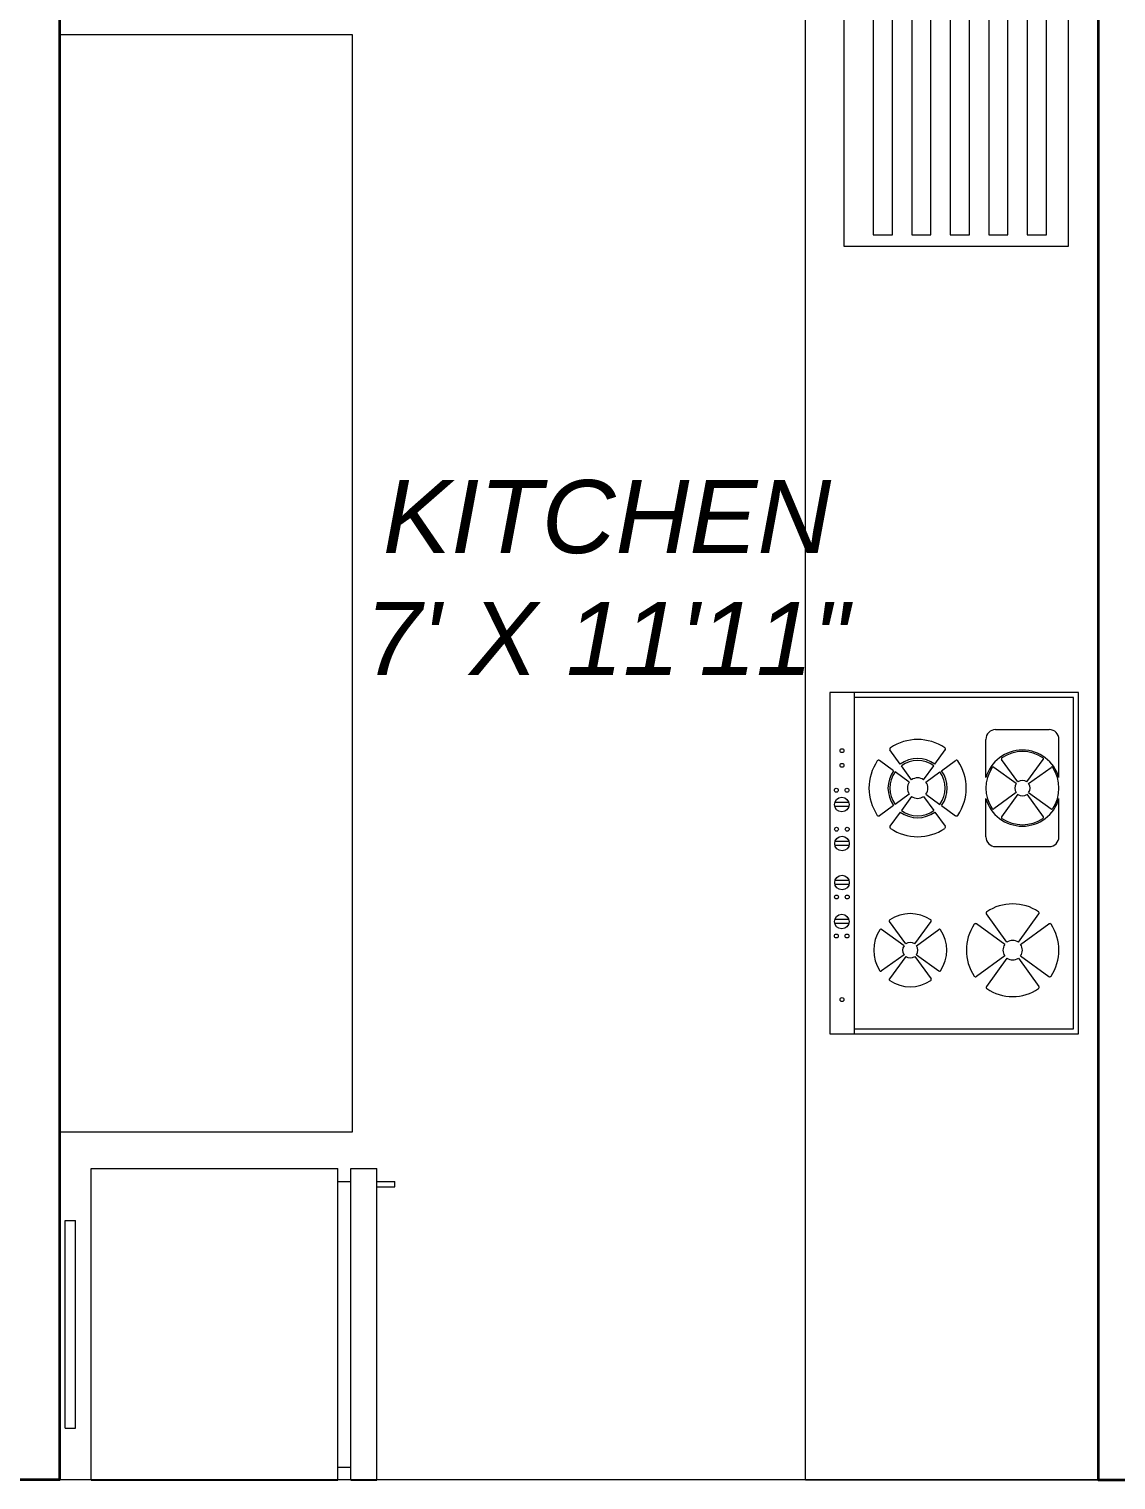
# Model space of a CAD drawing. Header units: millimetres. Extents: x 0 to 125073, y 0 to 71249.
# Drawn here: x 78022 to 80251, y 54434 to 57410 of the extents above; entities that cross this region are included whole.
import ezdxf
from ezdxf.lldxf.tags import DXFTag

# ---------------------------------------------------------------- set-up
doc = ezdxf.new("R2010")
doc.units = ezdxf.units.MM
doc.linetypes.add('DASH', pattern=[1, 0.5, -0.5])
for name, color, linetype, lineweight in [('DA_DOTTED LINES', 8, 'DASH', 5), ('DA_TEXT IN SQ.FT', 193, 'Continuous', 9), ('DA_WALL', 7, 'Continuous', 35)]:
    doc.layers.add(name, color=color, linetype=linetype, lineweight=lineweight)
doc.layers.add('DA_FURNITURE', color=7, linetype='Continuous', lineweight=5, true_color=0x666666)
doc.styles.get("Standard").update_dxf_attribs({"font": 'arial.ttf'})
tags = doc.linetypes.add('( Hidden )', pattern=[0.375, 0.25, -0.125]).pattern_tags.tags
tags[6:7] = [DXFTag(74, 4), DXFTag(75, 0), DXFTag(340, '0'), DXFTag(46, 1.0), DXFTag(50, 0.0), DXFTag(44, 0.0), DXFTag(45, 0.0)]
tags[4:5] = [DXFTag(74, 4), DXFTag(75, 0), DXFTag(340, '0'), DXFTag(46, 1.0), DXFTag(50, 0.0), DXFTag(44, 0.0), DXFTag(45, 0.0)]

# ---------------------------------------------------------------- blocks, each defined once
blk = doc.blocks.new('t5r7ui68')
at = {"layer": 'DA_FURNITURE'}
for p, q in [((3503.2333, 922.1039), (3502.1892, 922.1039)), ((3502.1892, 922.1039), (3502.1892, 921.6432)), ((3503.2333, 921.6432), (3503.2333, 922.1039)), ((3502.6164, 922.0889), (3502.2341, 922.0889)), ((3502.2042, 922.059), (3502.2042, 921.6882)), ((3502.2732, 922.0598), (3502.5773, 922.0598)), ((3502.6463, 921.6882), (3502.6463, 922.059)), ((3502.2282, 921.734), (3502.2282, 922.0149)), ((3502.6223, 922.0149), (3502.6223, 921.734)), ((3502.5773, 921.689), (3502.2732, 921.689)), ((3502.2341, 921.6582), (3502.6164, 921.6582)), ((3502.1892, 921.6432), (3503.2333, 921.6432))]:
    blk.add_line(p, q, dxfattribs=at)
at = {"layer": 'DA_FURNITURE', "ltscale": 2}
for points in [[(3502.4076, 921.9732), (3502.4076, 922.1039), (3502.4429, 922.1039), (3502.4429, 921.9732)], [(3502.4429, 921.9503), (3502.4429, 921.9689), (3502.4076, 921.9689), (3502.4076, 921.9503)]]:
    blk.add_lwpolyline(points, close=True, dxfattribs=at)
at = {"layer": 'DA_FURNITURE'}
for points in [[(3503.2099, 922.0191), (3503.2099, 922.0586), (3502.6789, 922.0586), (3502.6789, 922.0191)], [(3503.2099, 921.9401), (3503.2099, 921.9796), (3502.6789, 921.9796), (3502.6789, 921.9401)], [(3503.2099, 921.8611), (3503.2099, 921.9006), (3502.6789, 921.9006), (3502.6789, 921.8611)], [(3503.2099, 921.7822), (3503.2099, 921.8216), (3502.6789, 921.8216), (3502.6789, 921.7822)], [(3503.2099, 921.7032), (3503.2099, 921.7427), (3502.6789, 921.7427), (3502.6789, 921.7032)]]:
    blk.add_lwpolyline(points, close=True, dxfattribs=at)
for radius in [0.0405, 0.0315]:
    blk.add_circle((3502.4253, 921.8744), radius, dxfattribs=at)
for centre, radius, start, end in [((3502.2341, 922.059), 0.03, 90, 180), ((3502.6164, 922.059), 0.03, 0, 90), ((3502.2732, 922.0149), 0.045, 90, 180), ((3502.5773, 922.0149), 0.045, 0, 90), ((3502.2732, 921.734), 0.045, 180, 270), ((3502.5773, 921.734), 0.045, 270, 0), ((3502.2341, 921.6882), 0.03, 180, 270), ((3502.6164, 921.6882), 0.03, 270, 0)]:
    blk.add_arc(centre, radius, start, end, dxfattribs=at)
blk = doc.blocks.new('A$C0DCE325F')
at = {"layer": 'DA_FURNITURE'}
for p, q in [((0.0762, 0.34), (0.0762, 0.45)), ((0.1747, 0.47), (0.0962, 0.47)), ((0.1869, 0.4078), (0.1536, 0.4538)), ((0.2054, 0.4078), (0.2388, 0.4538)), ((0.2962, 0.47), (0.2176, 0.47)), ((0.3162, 0.34), (0.3162, 0.45)), ((0.517, 0.3912), (0.4747, 0.4494)), ((0.5405, 0.3912), (0.5827, 0.4494)), ((0.1834, 0.4043), (0.1374, 0.4376)), ((0.2089, 0.4043), (0.2549, 0.4376)), ((0.5125, 0.3867), (0.4543, 0.429)), ((0.5449, 0.3867), (0.6032, 0.429)), ((0.1834, 0.3857), (0.1374, 0.3524)), ((0.1869, 0.3822), (0.1536, 0.3362)), ((0.2054, 0.3822), (0.2388, 0.3362)), ((0.2089, 0.3857), (0.2549, 0.3524)), ((0.5125, 0.3633), (0.4543, 0.321)), ((0.517, 0.3588), (0.4747, 0.3006)), ((0.5405, 0.3588), (0.5827, 0.3006)), ((0.5449, 0.3633), (0.6032, 0.321)), ((0.1747, 0.32), (0.0962, 0.32)), ((0.2962, 0.32), (0.2176, 0.32)), ((0.1605, 0.2292), (0.1395, 0.2581)), ((0.2318, 0.2292), (0.2528, 0.2581)), ((0.147, 0.2157), (0.118, 0.2366)), ((0.1792, 0.1923), (0.1502, 0.2133)), ((0.1838, 0.197), (0.1629, 0.2259)), ((0.2085, 0.197), (0.2295, 0.2259)), ((0.2132, 0.1923), (0.2421, 0.2133)), ((0.2453, 0.2157), (0.2743, 0.2366)), ((0.5194, 0.1778), (0.4861, 0.2238)), ((0.538, 0.1778), (0.5713, 0.2238)), ((0.5159, 0.1743), (0.4699, 0.2076)), ((0.5415, 0.1743), (0.5875, 0.2076)), ((0.1792, 0.1677), (0.1502, 0.1467)), ((0.1838, 0.163), (0.1629, 0.1341)), ((0.2085, 0.163), (0.2295, 0.1341)), ((0.2132, 0.1677), (0.2421, 0.1467)), ((0.5159, 0.1557), (0.4699, 0.1224)), ((0.5194, 0.1522), (0.4861, 0.1062)), ((0.538, 0.1522), (0.5713, 0.1062)), ((0.5415, 0.1557), (0.5875, 0.1224)), ((0.147, 0.1443), (0.118, 0.1234)), ((0.1605, 0.1308), (0.1395, 0.1019)), ((0.2318, 0.1308), (0.2528, 0.1019)), ((0.2453, 0.1443), (0.2743, 0.1234)), ((0, 0.05), (0.7, 0.05)), ((0.226, 0.039), (0.226, 0.0101)), ((0.234, 0.039), (0.234, 0.0101)), ((0.306, 0.0395), (0.306, 0.0105)), ((0.314, 0.0395), (0.314, 0.0105)), ((0.386, 0.0395), (0.386, 0.0105)), ((0.394, 0.0395), (0.394, 0.0105)), ((0.466, 0.039), (0.466, 0.0101)), ((0.474, 0.039), (0.474, 0.0101)), ((0, 0), (0.7, 0))]:
    blk.add_line(p, q, dxfattribs=at)
blk.add_lwpolyline([(0, 0), (0.7, 0), (0.7, 0.51), (0, 0.51)], close=True, dxfattribs=at)
blk.add_lwpolyline([(0.69, 0.05), (0.69, 0.5), (0.01, 0.5), (0.01, 0.05)], dxfattribs=at)
for centre, radius in [((0.2005, 0.0352), 0.004), ((0.23, 0.0246), 0.015), ((0.2805, 0.0357), 0.004), ((0.31, 0.025), 0.015), ((0.39, 0.025), 0.015), ((0.4195, 0.0357), 0.004), ((0.47, 0.0246), 0.015), ((0.4995, 0.0352), 0.004), ((0.1194, 0.025), 0.004), ((0.1494, 0.025), 0.004), ((0.2005, 0.0133), 0.004), ((0.2805, 0.0137), 0.004), ((0.4195, 0.0137), 0.004), ((0.4995, 0.0133), 0.004), ((0.63, 0.025), 0.004)]:
    blk.add_circle(centre, radius, dxfattribs=at)
for centre, radius, start, end in [((0.0962, 0.45), 0.02, 90, 180), ((0.1962, 0.395), 0.078, 105.9424, 254.0576), ((0.1555, 0.4552), 0.00237, 124.0752, 215.9439), ((0.1962, 0.395), 0.075, 55.9248, 124.0752), ((0.1962, 0.395), 0.078, 285.9424, 74.0576), ((0.2369, 0.4552), 0.00237, 324.0561, 55.9248), ((0.2962, 0.45), 0.02, 0, 90), ((0.4772, 0.4512), 0.003, 124.0752, 215.9439), ((0.5287, 0.375), 0.095, 55.9248, 124.0752), ((0.5803, 0.4512), 0.003, 324.0561, 55.9248), ((0.1962, 0.395), 0.075, 145.9248, 214.0752), ((0.136, 0.4357), 0.00237, 54.0561, 145.9248), ((0.2563, 0.4357), 0.00237, 34.0752, 125.9439), ((0.1962, 0.395), 0.075, 325.9248, 34.0752), ((0.5287, 0.375), 0.095, 145.9248, 214.0752), ((0.4525, 0.4265), 0.003, 54.0561, 145.9248), ((0.6049, 0.4265), 0.003, 34.0752, 125.9439), ((0.5287, 0.375), 0.095, 325.9248, 34.0752), ((0.1962, 0.395), 0.0158, 144.0561, 215.9439), ((0.1962, 0.395), 0.0158, 54.0561, 125.9439), ((0.1962, 0.395), 0.0158, 324.0561, 35.9439), ((0.5287, 0.375), 0.02, 54.0561, 125.9439), ((0.1962, 0.395), 0.0158, 234.0561, 305.9439), ((0.5287, 0.375), 0.02, 144.0561, 215.9439), ((0.5287, 0.375), 0.02, 234.0561, 305.9439), ((0.5287, 0.375), 0.02, 324.0561, 35.9439), ((0.0962, 0.34), 0.02, 180, 270), ((0.136, 0.3543), 0.00237, 214.0752, 305.9439), ((0.1555, 0.3348), 0.00237, 144.0561, 235.9248), ((0.1962, 0.395), 0.075, 235.9248, 304.0752), ((0.2369, 0.3348), 0.00237, 304.0752, 35.9439), ((0.2563, 0.3543), 0.00237, 234.0561, 325.9248), ((0.2962, 0.34), 0.02, 270, 0), ((0.4525, 0.3235), 0.003, 214.0752, 305.9439), ((0.4772, 0.2988), 0.003, 144.0561, 235.9248), ((0.5803, 0.2988), 0.003, 304.0752, 35.9439), ((0.6049, 0.3235), 0.003, 234.0561, 325.9248), ((0.1962, 0.18), 0.0997, 55.9248, 124.0752), ((0.5287, 0.375), 0.095, 235.9248, 304.0752), ((0.1421, 0.26), 0.00315, 124.0752, 215.9439), ((0.1962, 0.18), 0.0607, 54.0561, 125.9439), ((0.2503, 0.26), 0.00315, 324.0561, 55.9248), ((0.5287, 0.165), 0.075, 55.9248, 124.0752), ((0.1962, 0.18), 0.0997, 145.9248, 214.0752), ((0.1162, 0.2341), 0.00315, 54.0561, 145.9248), ((0.1962, 0.18), 0.0607, 144.0561, 215.9439), ((0.1962, 0.18), 0.0567, 144.0561, 215.9439), ((0.1962, 0.18), 0.0567, 54.0561, 125.9439), ((0.1962, 0.18), 0.0567, 324.0561, 35.9439), ((0.1962, 0.18), 0.0607, 324.0561, 35.9439), ((0.2761, 0.2341), 0.00315, 34.0752, 125.9439), ((0.1962, 0.18), 0.0997, 325.9248, 34.0752), ((0.488, 0.2252), 0.00237, 124.0752, 215.9439), ((0.5694, 0.2252), 0.00237, 324.0561, 55.9248), ((0.1962, 0.18), 0.021, 144.0561, 215.9439), ((0.1962, 0.18), 0.021, 54.0561, 125.9439), ((0.1962, 0.18), 0.021, 324.0561, 35.9439), ((0.5287, 0.165), 0.075, 145.9248, 214.0752), ((0.4686, 0.2057), 0.00237, 54.0561, 145.9248), ((0.5287, 0.165), 0.0158, 54.0561, 125.9439), ((0.5889, 0.2057), 0.00237, 34.0752, 125.9439), ((0.5287, 0.165), 0.075, 325.9248, 34.0752), ((0.1962, 0.18), 0.021, 234.0561, 305.9439), ((0.5287, 0.165), 0.0158, 144.0561, 215.9439), ((0.5287, 0.165), 0.0158, 234.0561, 305.9439), ((0.5287, 0.165), 0.0158, 324.0561, 35.9439), ((0.1162, 0.1259), 0.00315, 214.0752, 305.9439), ((0.1962, 0.18), 0.0607, 234.0561, 305.9439), ((0.1962, 0.18), 0.0567, 234.0561, 305.9439), ((0.2761, 0.1259), 0.00315, 234.0561, 325.9248), ((0.4686, 0.1243), 0.00237, 214.0752, 305.9439), ((0.5889, 0.1243), 0.00237, 234.0561, 325.9248), ((0.1421, 0.1), 0.00315, 144.0561, 235.9248), ((0.1962, 0.18), 0.0997, 235.9248, 304.0752), ((0.2503, 0.1), 0.00315, 304.0752, 35.9439), ((0.488, 0.1048), 0.00237, 144.0561, 235.9248), ((0.5287, 0.165), 0.075, 235.9248, 304.0752), ((0.5694, 0.1048), 0.00237, 304.0752, 35.9439)]:
    blk.add_arc(centre, radius, start, end, dxfattribs=at)
blk = doc.blocks.new('XREF1$0$A$C25E800CC')
at = {"layer": 'DA_FURNITURE'}
for p, q in [((-0.605, -0.0488), (-0.605, -0.0688)), ((-0.605, -0.0488), (-0.205, -0.0488)), ((-0.205, -0.0488), (-0.205, -0.0688)), ((-0.605, -0.0688), (-0.205, -0.0688)), ((-0.705, -0.0988), (-0.105, -0.0988)), ((-0.705, -0.0988), (-0.705, -0.5738)), ((-0.105, -0.0988), (-0.105, -0.5738)), ((-0.705, -0.5738), (-0.105, -0.5738)), ((-0.68, -0.5738), (-0.68, -0.5988)), ((-0.13, -0.5738), (-0.13, -0.5988)), ((-0.705, -0.5988), (-0.105, -0.5988)), ((-0.705, -0.5988), (-0.705, -0.6488)), ((-0.105, -0.5988), (-0.105, -0.6488)), ((-0.705, -0.6488), (-0.105, -0.6488)), ((-0.14, -0.6488), (-0.14, -0.6838)), ((-0.13, -0.6488), (-0.13, -0.6838)), ((-0.14, -0.6838), (-0.13, -0.6838))]:
    blk.add_line(p, q, dxfattribs=at)
blk = doc.blocks.new('DFDV V V')
at = {"layer": 'DA_FURNITURE', "lineweight": 9}
blk.add_line((75.7434, 411.8055), (75.7434, 414.3839), dxfattribs=at)
for points in [[(77.2734, 415.1305), (77.8734, 415.1305), (77.8734, 411.5055), (77.2734, 411.5055)], [(75.7434, 414.4705), (76.3434, 414.4705), (76.3434, 412.2193), (75.7434, 412.2193)]]:
    blk.add_lwpolyline(points, close=True, dxfattribs=at)
at = {"layer": 'DA_FURNITURE', "lineweight": 9, "rotation": 270}
blk.add_blockref('t5r7ui68', (-844.2908, 3917.2697), dxfattribs=at)
at = {"layer": 'DA_FURNITURE', "extrusion": (0, 0, -1), "xscale": -1.000000000000007, "zscale": -1.000000000000007, "rotation": 90}
blk.add_blockref('A$C0DCE325F', (-77.3234, 413.121), dxfattribs=at)
at = {"layer": 'DA_FURNITURE', "lineweight": 9, "extrusion": (0, 0, -1), "xscale": -1.06451800035249, "yscale": 1.06451800035249, "zscale": -1.06451800035249, "rotation": 270}
blk.add_blockref('XREF1$0$A$C25E800CC', (-75.7033, 412.256), dxfattribs=at)
blk = doc.blocks.new('11TH 2nd')
at = {"layer": 'DA_DOTTED LINES', "linetype": '( Hidden )', "ltscale": 300}
blk.add_line((6291.2484, 1437.2631), (6289.1184, 1437.2631), dxfattribs=at)
at = {"layer": 'DA_WALL'}
blk.add_lwpolyline([(6288.9934, 1438.4131), (6288.9934, 1440.8881), (6288.6834, 1440.8881), (6288.6834, 1441.0381), (6288.9934, 1441.0381), (6288.9934, 1441.7881), (6288.9934, 1441.7881), (6288.9934, 1441.9381), (6289.1434, 1441.9381), (6289.1434, 1441.0381), (6289.4834, 1441.0381), (6289.4834, 1440.8881), (6289.1184, 1440.8881), (6289.1184, 1437.2631), (6288.9934, 1437.2631), (6288.9934, 1438.2881)], dxfattribs=at)
blk.add_lwpolyline([(6291.3734, 1438.4131), (6291.3734, 1440.8881), (6291.6834, 1440.8881), (6291.6834, 1441.0381), (6291.3734, 1441.0381), (6291.3734, 1441.7881), (6291.3734, 1441.7881), (6291.3734, 1441.9381), (6291.2234, 1441.9381), (6291.2234, 1441.0381), (6290.8834, 1441.0381), (6290.8834, 1440.8881), (6291.2484, 1440.8881), (6291.2484, 1437.2631), (6291.3734, 1437.2631), (6291.3734, 1438.2881)], close=True, dxfattribs=at)
blk = doc.blocks.new('A$Cfed68cb1')
at = {"layer": 'DA_TEXT IN SQ.FT', "insert": (-31.1996, -2.0288), "char_height": 0.15, "attachment_point": 1}
blk.add_mtext_dynamic_manual_height_columns('\\pxqc;{\\fArial|b0|i1|c0|p34;KITCHEN \\P7\' X 11\'11"}', width=4.965248, gutter_width=12.5, heights=[0], dxfattribs=at)

msp = doc.modelspace()

# ---------------------------------------------------------------- block references
at = {"color": 1, "xscale": 1000, "yscale": 1000, "zscale": 1000}
msp.add_blockref('A$Cfed68cb1', (107924.2, 58514), dxfattribs=at)
at = {"layer": 'DA_FURNITURE', "xscale": 1000, "yscale": 1000, "zscale": 1000}
msp.add_blockref('DFDV V V', (2340.8, -357071.6), dxfattribs=at)
at = {"layer": 'DA_WALL', "xscale": 1000, "yscale": 1000, "zscale": 1000}
msp.add_blockref('11TH 2nd', (-6211034.1, -1382829.1), dxfattribs=at)

doc.saveas('drawing.dxf')
